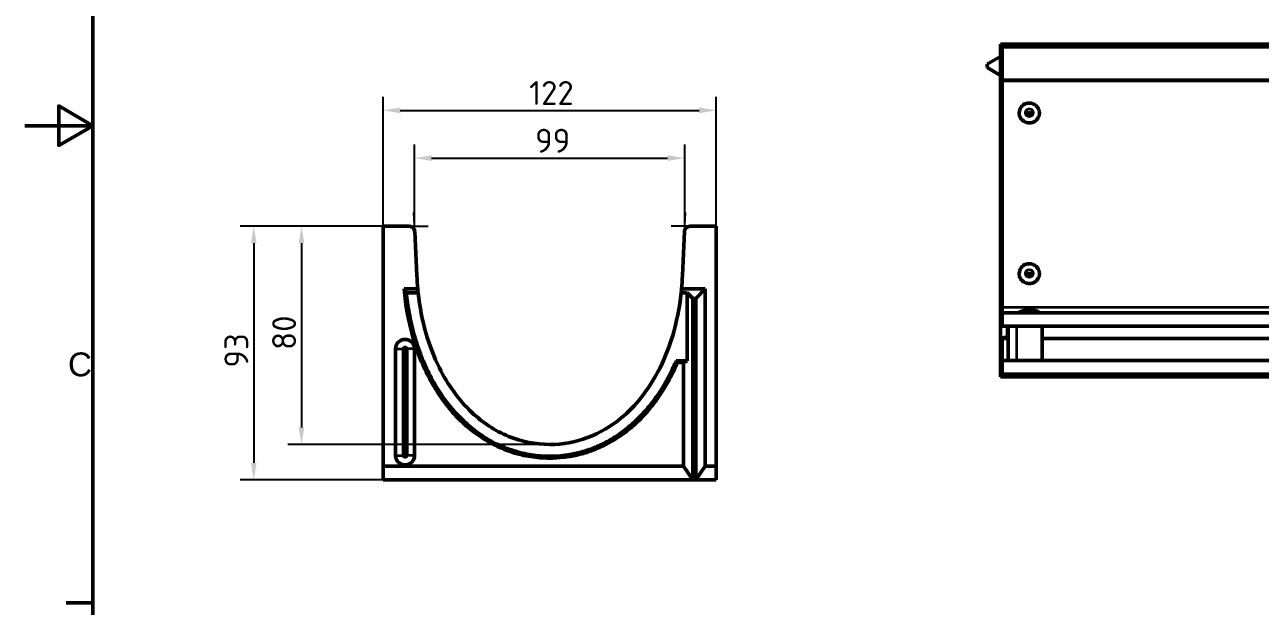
# Model space of a CAD drawing. Header units: millimetres. Extents: x 0 to 2181, y -65 to 1050.
# Drawn here: x 0 to 452.8, y 348.8 to 562 of the extents above; entities that cross this region are included whole.
import ezdxf

# ---------------------------------------------------------------- set-up
doc = ezdxf.new("R2010")
doc.units = ezdxf.units.MM
doc.header["$LTSCALE"] = 2.5
for name, color, linetype, lineweight in [('Bemaßung (ISO)', 7, 'Continuous', 25), ('Rahmen_0', 7, 'Continuous', 50), ('Rahmen_2', 7, 'Continuous', 50), ('Sichtbar (ISO)', 7, 'Continuous', 50), ('Sichtbar schmal (ISO)', 7, 'Continuous', 35)]:
    doc.layers.add(name, color=color, linetype=linetype, lineweight=lineweight)
doc.styles.add('Aktuell-DINNach Layer', font='arial.ttf')
doc.styles.add('TXT 3_5', font='isocpeur.ttf')
doc.dimstyles.new('Anrin Standard (DIN)', dxfattribs={"dimscale": 2.5, "dimtxt": 3.5, "dimasz": 2.5, "dimexe": 2, "dimexo": 0, "dimgap": 0.8, "dimtad": 1, "dimrnd": 1e-08, "dimtxsty": 'TXT 3_5', "dimcen": 0.09, "dimdle": 10, "dimclrd": 256, "dimclre": 256, "dimclrt": 256, "dimadec": 0, "dimazin": 2, "dimtfac": 0.714286, "dimtmove": 0, "dimatfit": 3, "dimfxl": 1, "dimtolj": 1, "dimlwd": -1, "dimlwe": -1, "dimarcsym": 0})

# ---------------------------------------------------------------- blocks, each defined once
blk = doc.blocks.new('Ränder Standardrahmen')
at = {"layer": 'Rahmen_0'}
blk.add_line((10, 140), (6.1, 140), dxfattribs=at)
at = {"layer": 'Rahmen_0', "flags": 128}
for points in [[(10, 10), (10, 410), (584, 410), (584, 10), (10, 10)], [(0, 210), (10, 210), (5, 212.89), (5, 207.11), (10, 210)]]:
    blk.add_lwpolyline(points, dxfattribs=at)
at = {"layer": 'Rahmen_2', "insert": (6.34, 173.19), "char_height": 3.5, "attachment_point": 7, "style": 'Aktuell-DINNach Layer'}
blk.add_mtext('C', dxfattribs=at)
blk = doc.blocks.new('*D30')
at = {"layer": 'Bemaßung (ISO)', "transparency": 16777216}
for p, q in [((142.88, 488.12), (142.88, 518.12)), ((241.88, 488.12), (241.88, 518.12)), ((149.13, 513.12), (235.63, 513.12))]:
    blk.add_line(p, q, dxfattribs=at)
for points in [[(149.13, 514.16), (149.13, 512.08), (142.88, 513.12)], [(235.63, 514.16), (235.63, 512.08), (241.88, 513.12)]]:
    blk.add_solid(points, dxfattribs=at)
at = {"layer": 'Defpoints', "color": 0, "transparency": 16777216}
for p in [(241.88, 513.12), (142.88, 488.12), (241.88, 488.12)]:
    blk.add_point(p, dxfattribs=at)
at = {"layer": 'Bemaßung (ISO)', "transparency": 16777216, "insert": (187.06, 523.87), "char_height": 8.75, "attachment_point": 1, "style": 'TXT 3_5'}
blk.add_mtext('\\A1;99', dxfattribs=at)
blk = doc.blocks.new('*D31')
at = {"layer": 'Bemaßung (ISO)', "transparency": 16777216}
for p, q in [((131.38, 488.12), (131.38, 535.62)), ((253.38, 488.12), (253.38, 535.62)), ((137.63, 530.62), (247.13, 530.62))]:
    blk.add_line(p, q, dxfattribs=at)
for points in [[(137.63, 531.66), (137.63, 529.58), (131.38, 530.62)], [(247.13, 531.66), (247.13, 529.58), (253.38, 530.62)]]:
    blk.add_solid(points, dxfattribs=at)
at = {"layer": 'Defpoints', "color": 0, "transparency": 16777216}
for p in [(253.38, 530.62), (131.38, 488.12), (253.38, 488.12)]:
    blk.add_point(p, dxfattribs=at)
at = {"layer": 'Bemaßung (ISO)', "transparency": 16777216, "insert": (184.87, 541.37), "char_height": 8.75, "attachment_point": 1, "style": 'TXT 3_5'}
blk.add_mtext('\\A1;122', dxfattribs=at)
blk = doc.blocks.new('*D32')
at = {"layer": 'Bemaßung (ISO)', "transparency": 16777216}
for p, q in [((131.38, 488.12), (96.44, 488.12)), ((101.44, 481.87), (101.44, 414.37)), ((192.38, 408.12), (96.44, 408.12))]:
    blk.add_line(p, q, dxfattribs=at)
for points in [[(100.39, 481.87), (102.48, 481.87), (101.44, 488.12)], [(100.39, 414.37), (102.48, 414.37), (101.44, 408.12)]]:
    blk.add_solid(points, dxfattribs=at)
at = {"layer": 'Defpoints', "color": 0, "transparency": 16777216}
for p in [(131.38, 488.12), (101.44, 408.12), (192.38, 408.12)]:
    blk.add_point(p, dxfattribs=at)
at = {"layer": 'Bemaßung (ISO)', "transparency": 16777216, "insert": (90.69, 442.79), "char_height": 8.75, "attachment_point": 1, "rotation": 90, "style": 'TXT 3_5'}
blk.add_mtext('\\A1;80', dxfattribs=at)
blk = doc.blocks.new('*D33')
at = {"layer": 'Bemaßung (ISO)', "transparency": 16777216}
for p, q in [((131.38, 488.12), (78.94, 488.12)), ((83.94, 481.87), (83.94, 401.37)), ((131.38, 395.12), (78.94, 395.12))]:
    blk.add_line(p, q, dxfattribs=at)
for points in [[(82.89, 481.87), (84.98, 481.87), (83.94, 488.12)], [(82.89, 401.37), (84.98, 401.37), (83.94, 395.12)]]:
    blk.add_solid(points, dxfattribs=at)
at = {"layer": 'Defpoints', "color": 0, "transparency": 16777216}
for p in [(131.38, 488.12), (83.94, 395.12), (131.38, 395.12)]:
    blk.add_point(p, dxfattribs=at)
at = {"layer": 'Bemaßung (ISO)', "transparency": 16777216, "insert": (73.19, 436.29), "char_height": 8.75, "attachment_point": 1, "rotation": 90, "style": 'TXT 3_5'}
blk.add_mtext('\\A1;93', dxfattribs=at)

msp = doc.modelspace()

# ---------------------------------------------------------------- linework, layer by layer
at = {"layer": 'Bemaßung (ISO)'}
for p, q in [((142.971, 486.209), (142.658, 493.113)), ((241.798, 486.209), (242.111, 493.113)), ((140.973, 488.118), (147.884, 488.118)), ((243.796, 488.118), (236.884, 488.118))]:
    msp.add_line(p, q, dxfattribs=at)
at = {"layer": 'Sichtbar (ISO)'}
for p, q in [((357.662, 554.93), (357.662, 432.93)), ((1357.662, 554.93), (357.662, 554.93)), ((1357.162, 553.93), (358.162, 553.93)), ((358.162, 451.43), (358.162, 553.93)), ((357.662, 550.43), (352.662, 547.544)), ((352.662, 546.317), (352.662, 547.544)), ((357.662, 543.43), (352.662, 546.317)), ((140.973, 488.118), (131.384, 488.118)), ((131.384, 488.118), (131.384, 395.118)), ((143.702, 470.118), (142.971, 486.209)), ((241.798, 486.209), (241.067, 470.118)), ((253.384, 488.118), (243.796, 488.118)), ((253.384, 395.118), (253.384, 488.118)), ((139.031, 465.118), (144.052, 465.118)), ((144.201, 463.675), (139.845, 463.675)), ((242.828, 463.675), (240.568, 463.675)), ((240.717, 465.118), (249.384, 465.118)), ((242.828, 438.788), (242.828, 463.675)), ((242.828, 463.675), (244.849, 461.654)), ((249.384, 465.118), (245.92, 461.654)), ((249.384, 465.118), (249.384, 400.118)), ((244.849, 461.654), (244.849, 395.118)), ((245.92, 461.654), (244.849, 461.654)), ((245.92, 395.118), (245.92, 461.654)), ((369.562, 457.377), (366.762, 457.377)), ((358.162, 456.43), (1369.162, 456.43)), ((1357.162, 451.43), (358.162, 451.43)), ((360.162, 451.43), (360.162, 446.93)), ((360.412, 438.93), (360.412, 451.43)), ((372.912, 438.93), (372.912, 451.43)), ((357.662, 447.13), (360.162, 447.573)), ((360.412, 446.93), (358.162, 446.93)), ((358.162, 433.93), (358.162, 446.93)), ((605.162, 446.93), (372.912, 446.93)), ((135.884, 404.118), (135.884, 443.118)), ((138.771, 404.118), (138.771, 443.118)), ((139.998, 443.118), (139.998, 404.118)), ((142.884, 443.118), (142.884, 404.118)), ((238.742, 438.788), (242.828, 438.788)), ((239.185, 438.118), (238.742, 438.788)), ((241.384, 438.118), (239.185, 438.118)), ((241.384, 438.118), (242.828, 438.788)), ((241.384, 400.118), (241.384, 438.118)), ((358.162, 438.93), (1357.162, 438.93)), ((1357.662, 432.93), (357.662, 432.93)), ((1369.162, 433.93), (358.162, 433.93)), ((366.762, 432.984), (369.562, 432.984)), ((241.384, 400.118), (131.384, 400.118)), ((244.849, 395.118), (241.384, 400.118)), ((249.384, 400.118), (245.92, 395.118)), ((253.384, 400.118), (249.384, 400.118)), ((131.384, 395.118), (253.384, 395.118))]:
    msp.add_line(p, q, dxfattribs=at)
for centre, radius, start, end in [((140.973, 486.118), 2, 2.6, 90), ((243.796, 486.118), 2, 90, 177.4), ((368.162, 449.502), 8, 100.20759, 117.17121), ((366.762, 457.277), 0.1, 90, 100.20759), ((369.562, 457.277), 0.1, 79.79241, 90), ((368.162, 449.502), 8, 62.82879, 79.79241), ((364.555, 456.53), 0.1, 117.17121, 270), ((371.77, 456.53), 0.1, 270, 62.82879), ((139.384, 443.118), 3.5, 0, 180), ((139.384, 443.118), 0.613, 0, 180), ((364.555, 433.83), 0.1, 90, 242.82879), ((368.162, 440.859), 8, 242.82879, 259.79241), ((366.762, 433.084), 0.1, 259.79241, 270), ((369.562, 433.084), 0.1, 270, 280.20759), ((368.162, 440.859), 8, 280.20759, 297.17121), ((371.77, 433.83), 0.1, 297.17121, 90), ((139.384, 404.118), 3.5, 180, 0), ((139.384, 404.118), 0.613, 180, 0)]:
    msp.add_arc(centre, radius, start, end, dxfattribs=at)
for points in [[(358.162, 542.235), (357.996, 542.244), (357.829, 542.253), (357.662, 542.263)], [(144.052, 465.118), (143.896, 466.759), (143.779, 468.426), (143.702, 470.118)], [(241.067, 470.118), (240.99, 468.426), (240.873, 466.759), (240.717, 465.118)], [(144.201, 463.675), (144.148, 464.153), (144.098, 464.635), (144.052, 465.118)], [(240.717, 465.118), (240.671, 464.635), (240.621, 464.153), (240.568, 463.675)], [(357.662, 445.598), (357.829, 445.607), (357.996, 445.617), (358.162, 445.626)]]:
    msp.add_open_spline(points, degree=3, dxfattribs=at)
for points, knots in [([(371.857, 529.973), (371.823, 530.36), (371.726, 530.742), (371.415, 531.456), (371.201, 531.788), (370.677, 532.37), (370.367, 532.619), (369.684, 533.01), (369.31, 533.151), (368.535, 533.31), (368.135, 533.328), (367.349, 533.24), (366.963, 533.134), (366.245, 532.807), (365.913, 532.587), (365.336, 532.055), (365.092, 531.743), (364.715, 531.06), (364.582, 530.689), (364.443, 529.924), (364.436, 529.531), (364.549, 528.762), (364.669, 528.386), (365.022, 527.691), (365.255, 527.372), (365.813, 526.821), (366.137, 526.59), (366.843, 526.24), (367.224, 526.12), (368.007, 526.006), (368.408, 526.01), (369.187, 526.143), (369.566, 526.272), (370.263, 526.639), (370.582, 526.878), (371.126, 527.442), (371.352, 527.768), (371.687, 528.471), (371.797, 528.849), (371.874, 529.48), (371.878, 529.728), (371.857, 529.973)], [0, 0, 0, 0, 0.3196888, 0.3196888, 0.6394767, 0.6394767, 0.9594471, 0.9594471, 1.2796036, 1.2796036, 1.5998804, 1.5998804, 1.9201735, 1.9201735, 2.2403739, 2.2403739, 2.5604013, 2.5604013, 2.8802366, 2.8802366, 3.1999416, 3.1999416, 3.5196393, 3.5196393, 3.8394565, 3.8394565, 4.159463, 4.159463, 4.4796479, 4.4796479, 4.799936, 4.799936, 5.1202199, 5.1202199, 5.4403934, 5.4403934, 5.7603848, 5.7603848, 6.0801894, 6.0801894, 6.2831853, 6.2831853, 6.2831853, 6.2831853]), ([(366.862, 529.807), (366.862, 529.671), (366.885, 529.534), (366.972, 529.276), (367.037, 529.154), (367.204, 528.935), (367.304, 528.84), (367.532, 528.684), (367.658, 528.624), (367.924, 528.546), (368.063, 528.529), (368.34, 528.537), (368.478, 528.563), (368.738, 528.656), (368.86, 528.723), (369.078, 528.891), (369.172, 528.993), (369.325, 529.22), (369.382, 529.345), (369.448, 529.584), (369.462, 529.696), (369.462, 529.807)], [3.0569618, 3.0569618, 3.0569618, 3.0569618, 3.3779144, 3.3779144, 3.6986624, 3.6986624, 4.0189011, 4.0189011, 4.3385625, 4.3385625, 4.6578027, 4.6578027, 4.9769105, 4.9769105, 5.2962104, 5.2962104, 5.6159731, 5.6159731, 5.9363185, 5.9363185, 6.1985544, 6.1985544, 6.1985544, 6.1985544]), ([(369.258, 529.121), (369.241, 529.147), (369.223, 529.173), (369.121, 529.306), (369.021, 529.402), (368.793, 529.558), (368.667, 529.618), (368.401, 529.695), (368.262, 529.713), (367.985, 529.705), (367.847, 529.679), (367.587, 529.586), (367.465, 529.519), (367.247, 529.351), (367.153, 529.249), (367.073, 529.131), (367.07, 529.126), (367.067, 529.121)], [6.767334, 6.767334, 6.767334, 6.767334, 6.8402551, 6.8402551, 7.1604938, 7.1604938, 7.4801551, 7.4801551, 7.7993954, 7.7993954, 8.1185032, 8.1185032, 8.437803, 8.437803, 8.7575657, 8.7575657, 8.7713676, 8.7713676, 8.7713676, 8.7713676]), ([(371.857, 471.058), (371.823, 471.445), (371.726, 471.827), (371.415, 472.541), (371.201, 472.873), (370.677, 473.455), (370.367, 473.704), (369.684, 474.094), (369.31, 474.235), (368.535, 474.395), (368.135, 474.413), (367.349, 474.325), (366.963, 474.218), (366.245, 473.892), (365.913, 473.671), (365.336, 473.139), (365.092, 472.828), (364.715, 472.145), (364.582, 471.773), (364.443, 471.008), (364.436, 470.615), (364.549, 469.846), (364.669, 469.471), (365.022, 468.776), (365.255, 468.457), (365.813, 467.906), (366.137, 467.675), (366.843, 467.324), (367.224, 467.205), (368.007, 467.09), (368.408, 467.095), (369.187, 467.228), (369.566, 467.357), (370.263, 467.724), (370.582, 467.963), (371.126, 468.527), (371.352, 468.852), (371.687, 469.556), (371.797, 469.934), (371.874, 470.565), (371.878, 470.812), (371.857, 471.058)], [0, 0, 0, 0, 0.3196888, 0.3196888, 0.6394767, 0.6394767, 0.9594471, 0.9594471, 1.2796036, 1.2796036, 1.5998804, 1.5998804, 1.9201735, 1.9201735, 2.2403739, 2.2403739, 2.5604013, 2.5604013, 2.8802366, 2.8802366, 3.1999416, 3.1999416, 3.5196393, 3.5196393, 3.8394565, 3.8394565, 4.159463, 4.159463, 4.4796479, 4.4796479, 4.799936, 4.799936, 5.1202199, 5.1202199, 5.4403934, 5.4403934, 5.7603848, 5.7603848, 6.0801894, 6.0801894, 6.2831853, 6.2831853, 6.2831853, 6.2831853]), ([(366.862, 470.891), (366.862, 470.755), (366.885, 470.619), (366.972, 470.361), (367.037, 470.238), (367.204, 470.02), (367.304, 469.924), (367.532, 469.769), (367.658, 469.709), (367.924, 469.631), (368.063, 469.613), (368.34, 469.621), (368.478, 469.647), (368.738, 469.74), (368.86, 469.807), (369.078, 469.976), (369.172, 470.077), (369.325, 470.304), (369.382, 470.43), (369.448, 470.669), (369.462, 470.78), (369.462, 470.891)], [3.0569618, 3.0569618, 3.0569618, 3.0569618, 3.3779144, 3.3779144, 3.6986624, 3.6986624, 4.0189011, 4.0189011, 4.3385625, 4.3385625, 4.6578027, 4.6578027, 4.9769105, 4.9769105, 5.2962104, 5.2962104, 5.6159731, 5.6159731, 5.9363185, 5.9363185, 6.1985544, 6.1985544, 6.1985544, 6.1985544]), ([(369.258, 470.206), (369.241, 470.232), (369.223, 470.257), (369.121, 470.391), (369.021, 470.487), (368.793, 470.643), (368.667, 470.703), (368.401, 470.78), (368.262, 470.798), (367.985, 470.79), (367.847, 470.764), (367.587, 470.671), (367.465, 470.604), (367.247, 470.435), (367.153, 470.334), (367.073, 470.215), (367.07, 470.211), (367.067, 470.206)], [6.767334, 6.767334, 6.767334, 6.767334, 6.8402551, 6.8402551, 7.1604938, 7.1604938, 7.4801551, 7.4801551, 7.7993954, 7.7993954, 8.1185032, 8.1185032, 8.437803, 8.437803, 8.7575657, 8.7575657, 8.7713676, 8.7713676, 8.7713676, 8.7713676]), ([(139.845, 463.675), (139.708, 463.915), (139.571, 464.156), (139.299, 464.637), (139.165, 464.877), (139.031, 465.118)], [-0.29994529, -0.29994529, -0.29994529, -0.29994529, -0.14986761, -0.14986761, 0, 0, 0, 0]), ([(192.384, 403.118), (190.052, 403.118), (187.748, 403.297), (185.488, 403.649), (183.228, 404.001), (181.01, 404.526), (178.848, 405.215), (177.767, 405.559), (176.7, 405.944), (175.649, 406.369), (173.545, 407.218), (171.504, 408.227), (169.533, 409.383), (168.548, 409.961), (167.581, 410.576), (166.633, 411.227), (164.736, 412.528), (162.916, 413.972), (161.179, 415.548), (160.31, 416.336), (159.462, 417.158), (158.636, 418.011), (156.983, 419.716), (155.418, 421.55), (153.945, 423.501), (153.208, 424.477), (152.495, 425.482), (151.805, 426.516), (150.426, 428.584), (149.143, 430.765), (147.961, 433.053), (147.37, 434.196), (146.805, 435.366), (146.265, 436.562), (145.186, 438.954), (144.211, 441.447), (143.347, 444.036), (142.915, 445.33), (142.51, 446.648), (142.134, 447.989), (141.382, 450.67), (140.743, 453.443), (140.223, 456.3), (139.704, 459.158), (139.304, 462.099), (139.031, 465.118)], [1.04154738, 1.04154738, 1.04154738, 1.04154738, 1.12141844, 1.12141844, 1.12141844, 1.20128949, 1.20128949, 1.20128949, 1.24122501, 1.24122501, 1.24122501, 1.32109606, 1.32109606, 1.32109606, 1.36103159, 1.36103159, 1.36103159, 1.44090264, 1.44090264, 1.44090264, 1.48083817, 1.48083817, 1.48083817, 1.56070922, 1.56070922, 1.56070922, 1.60064474, 1.60064474, 1.60064474, 1.68051579, 1.68051579, 1.68051579, 1.72045132, 1.72045132, 1.72045132, 1.80032237, 1.80032237, 1.80032237, 1.8402579, 1.8402579, 1.8402579, 1.92012895, 1.92012895, 1.92012895, 2, 2, 2, 2]), ([(139.845, 463.675), (140.106, 461.201), (140.453, 458.781), (140.882, 456.42), (141.398, 453.583), (142.033, 450.831), (142.779, 448.17), (143.152, 446.839), (143.554, 445.532), (143.982, 444.248), (144.84, 441.68), (145.806, 439.208), (146.876, 436.838), (147.41, 435.653), (147.971, 434.493), (148.556, 433.36), (149.727, 431.094), (150.998, 428.934), (152.362, 426.888), (153.045, 425.865), (153.751, 424.87), (154.479, 423.905), (155.936, 421.975), (157.484, 420.162), (159.117, 418.477), (159.933, 417.634), (160.771, 416.823), (161.629, 416.044), (163.344, 414.488), (165.141, 413.063), (167.012, 411.779), (167.947, 411.137), (168.901, 410.531), (169.873, 409.961), (171.815, 408.821), (173.827, 407.827), (175.9, 406.99), (176.936, 406.571), (177.987, 406.192), (179.051, 405.853), (181.181, 405.175), (183.365, 404.658), (185.591, 404.311), (187.817, 403.965), (190.086, 403.788), (192.384, 403.788)], [-1.98659333, -1.98659333, -1.98659333, -1.98659333, -1.92012895, -1.92012895, -1.92012895, -1.8402579, -1.8402579, -1.8402579, -1.80032237, -1.80032237, -1.80032237, -1.72045132, -1.72045132, -1.72045132, -1.68051579, -1.68051579, -1.68051579, -1.60064474, -1.60064474, -1.60064474, -1.56070922, -1.56070922, -1.56070922, -1.48083817, -1.48083817, -1.48083817, -1.44090264, -1.44090264, -1.44090264, -1.36103159, -1.36103159, -1.36103159, -1.32109606, -1.32109606, -1.32109606, -1.24122501, -1.24122501, -1.24122501, -1.20128949, -1.20128949, -1.20128949, -1.12141844, -1.12141844, -1.12141844, -1.04154738, -1.04154738, -1.04154738, -1.04154738]), ([(144.201, 463.675), (145.342, 453.32), (148.053, 444.051), (155.01, 430.108), (158.962, 424.483), (167.833, 416.142), (172.331, 413.133), (182.126, 409.116), (187.19, 408.118), (192.384, 408.118)], [-7.833985, -7.833985, -7.833985, -7.833985, -5.2086794, -5.2086794, -3.1779757, -3.1779757, -1.5582188, -1.5582188, 0, 0, 0, 0]), ([(192.384, 408.118), (197.153, 408.118), (201.82, 408.959), (210.774, 412.311), (214.896, 414.771), (223.838, 422.173), (228.393, 427.854), (236.363, 442.871), (239.354, 452.658), (240.568, 463.675)], [-10.2226331, -10.2226331, -10.2226331, -10.2226331, -8.2581205, -8.2581205, -6.281788, -6.281788, -3.4772625, -3.4772625, -0.1284946, -0.1284946, -0.1284946, -0.1284946]), ([(192.384, 403.788), (194.054, 403.788), (195.707, 403.881), (197.34, 404.065), (198.973, 404.249), (200.586, 404.523), (202.173, 404.886), (202.966, 405.067), (203.754, 405.27), (204.534, 405.494), (206.095, 405.943), (207.628, 406.478), (209.129, 407.096), (209.88, 407.405), (210.622, 407.734), (211.357, 408.083), (212.825, 408.782), (214.26, 409.561), (215.657, 410.417), (216.356, 410.845), (217.045, 411.292), (217.725, 411.757), (219.084, 412.688), (220.405, 413.694), (221.683, 414.771), (222.322, 415.309), (222.951, 415.865), (223.569, 416.438), (224.805, 417.584), (225.998, 418.8), (227.145, 420.08), (227.719, 420.72), (228.281, 421.377), (228.832, 422.05), (229.932, 423.395), (230.986, 424.804), (231.991, 426.273), (232.494, 427.008), (232.984, 427.757), (233.461, 428.522), (234.416, 430.051), (235.321, 431.639), (236.173, 433.283), (237.025, 434.927), (237.824, 436.627), (238.568, 438.38), (238.626, 438.516), (238.684, 438.652), (238.742, 438.788)], [-2, -2, -2, -2, -1.94199433, -1.94199433, -1.94199433, -1.88398866, -1.88398866, -1.88398866, -1.85498582, -1.85498582, -1.85498582, -1.79698015, -1.79698015, -1.79698015, -1.76797731, -1.76797731, -1.76797731, -1.70997164, -1.70997164, -1.70997164, -1.68096881, -1.68096881, -1.68096881, -1.62296313, -1.62296313, -1.62296313, -1.5939603, -1.5939603, -1.5939603, -1.53595463, -1.53595463, -1.53595463, -1.50695179, -1.50695179, -1.50695179, -1.44894612, -1.44894612, -1.44894612, -1.41994328, -1.41994328, -1.41994328, -1.36193761, -1.36193761, -1.36193761, -1.30393194, -1.30393194, -1.30393194, -1.29947019, -1.29947019, -1.29947019, -1.29947019]), ([(239.185, 438.118), (238.434, 436.35), (237.628, 434.634), (236.768, 432.975), (235.908, 431.315), (234.994, 429.712), (234.029, 428.167), (233.547, 427.395), (233.052, 426.637), (232.544, 425.895), (231.529, 424.41), (230.463, 422.986), (229.35, 421.625), (228.793, 420.945), (228.225, 420.281), (227.644, 419.633), (226.484, 418.338), (225.276, 417.108), (224.025, 415.947), (223.399, 415.366), (222.762, 414.803), (222.115, 414.258), (220.82, 413.168), (219.482, 412.149), (218.104, 411.205), (217.415, 410.733), (216.716, 410.279), (216.007, 409.846), (214.59, 408.978), (213.135, 408.187), (211.645, 407.478), (210.9, 407.124), (210.146, 406.79), (209.384, 406.476), (207.86, 405.85), (206.304, 405.306), (204.719, 404.851), (203.927, 404.623), (203.128, 404.416), (202.322, 404.232), (200.71, 403.865), (199.073, 403.586), (197.415, 403.399), (195.757, 403.213), (194.079, 403.118), (192.384, 403.118)], [1.30393194, 1.30393194, 1.30393194, 1.30393194, 1.36193761, 1.36193761, 1.36193761, 1.41994328, 1.41994328, 1.41994328, 1.44894612, 1.44894612, 1.44894612, 1.50695179, 1.50695179, 1.50695179, 1.53595463, 1.53595463, 1.53595463, 1.5939603, 1.5939603, 1.5939603, 1.62296313, 1.62296313, 1.62296313, 1.68096881, 1.68096881, 1.68096881, 1.70997164, 1.70997164, 1.70997164, 1.76797731, 1.76797731, 1.76797731, 1.79698015, 1.79698015, 1.79698015, 1.85498582, 1.85498582, 1.85498582, 1.88398866, 1.88398866, 1.88398866, 1.94199433, 1.94199433, 1.94199433, 2, 2, 2, 2])]:
    msp.add_open_spline(points, degree=3, knots=knots, dxfattribs=at)
at = {"layer": 'Sichtbar schmal (ISO)'}
for p, q in [((358.162, 545.342), (357.662, 545.342)), ((357.662, 543.344), (358.162, 543.344)), ((358.162, 542.613), (357.662, 542.613)), ((358.162, 541.93), (1357.162, 541.93)), ((358.162, 541.457), (1357.162, 541.457)), ((357.662, 493.93), (358.162, 493.93)), ((358.162, 458.457), (1357.162, 458.457)), ((369.58, 457.376), (366.745, 457.376)), ((364.509, 456.619), (371.816, 456.619)), ((363.412, 451.43), (363.412, 438.93)), ((358.162, 445.248), (357.662, 445.248)), ((358.162, 444.517), (357.662, 444.517)), ((135.884, 443.118), (138.771, 443.118)), ((142.884, 443.118), (139.998, 443.118)), ((357.662, 442.519), (358.162, 442.519)), ((371.816, 433.741), (364.509, 433.741)), ((366.745, 432.985), (369.58, 432.985)), ((135.884, 404.118), (138.771, 404.118)), ((142.884, 404.118), (139.998, 404.118)), ((192.384, 403.118), (192.384, 403.788))]:
    msp.add_line(p, q, dxfattribs=at)
for centre, major_axis in [((368.162, 529.682), (-3.653, 0)), ((368.162, 529.825), (-1.418, 0)), ((368.162, 470.767), (-3.653, 0)), ((368.162, 470.91), (-1.418, 0))]:
    msp.add_ellipse(centre, major_axis=major_axis, ratio=0.981922, dxfattribs=at)
for centre, start_param, end_param in [((368.162, 529.807), 3.1415926, 6.2831853), ((368.162, 528.435), 3.709273, 5.715505), ((368.162, 470.891), 3.1415927, 6.2831853), ((368.162, 469.52), 3.709273, 5.715505)]:
    msp.add_ellipse(centre, major_axis=(-1.3, 0), ratio=0.981922, start_param=start_param, end_param=end_param, dxfattribs=at)

# ---------------------------------------------------------------- block references
at = {"xscale": 2.5, "yscale": 2.5, "zscale": 2.5}
msp.add_blockref('Ränder Standardrahmen', (0, 0), dxfattribs=at)

# ---------------------------------------------------------------- dimensions: what is measured, and where the dimension line sits
at = {"layer": 'Bemaßung (ISO)'}
dim = msp.add_linear_dim(base=(253.384, 530.618), p1=(131.384, 488.118), p2=(253.384, 488.118), dimstyle='Anrin Standard (DIN)', override={"dimgap": 0.8, "dimdec": 2, "dimtol": 0, "dimlim": 0, "dimtp": 0, "dimtm": 0, "dimtdec": 2, "dimtofl": 0, "dimatfit": 1}, dxfattribs=at)
dim.commit()
dim.dimension.update_dxf_attribs({"geometry": '*D31', "text_midpoint": (192.309, 530.618), "dimtype": 160})
for base, p1, p2, angle, picture, middle in [((241.884, 513.118), (142.884, 488.118), (241.884, 488.118), 180, '*D30', (192.309, 513.118)), ((83.936, 395.118), (131.384, 488.118), (131.384, 395.118), 270, '*D33', (83.936, 441.543)), ((101.436, 408.118), (131.384, 488.118), (192.384, 408.118), 90, '*D32', (101.436, 448.043))]:
    dim = msp.add_linear_dim(base=base, p1=p1, p2=p2, angle=angle, dimstyle='Anrin Standard (DIN)', override={"dimgap": 0.8, "dimdec": 2, "dimtol": 0, "dimlim": 0, "dimtp": 0, "dimtm": 0, "dimtdec": 2, "dimtofl": 0, "dimatfit": 1}, dxfattribs=at)
    dim.commit()
    dim.dimension.update_dxf_attribs({"geometry": picture, "text_midpoint": middle, "dimtype": 160})

doc.saveas('drawing.dxf')
